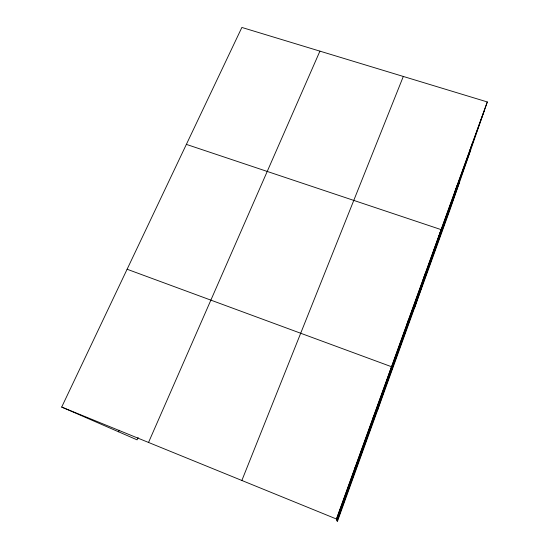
<?xml version="1.0" encoding="UTF-8"?>
<svg xmlns="http://www.w3.org/2000/svg" width="549" height="549" viewBox="0 0 549 549"><rect width="100%" height="100%" fill="white"/><g stroke="black" fill="none" stroke-linecap="round" stroke-linejoin="round"><path stroke-width="0.82" d="M355.073 467.913L355.457 466.41M372.984 418.386L373.807 415.682M377.376 410.762L391.512 366.732L127.107 269.243M407.015 324.308L408.614 319.456M423.183 279.599L425.139 273.786M414.447 308.106L441.115 229.626L186.372 144.387M454.435 193.214L457.029 185.637M469.525 151.483L472.414 143.097M487.306 101.949L449.899 209.938L337.367 521.55L336.427 519.004L487.306 101.949L241.869 27.45L61.694 407.07L137.078 439.852L138.122 437.505M336.51 519.224L484.143 111.083M336.853 520.157L470.706 149.863M337.141 520.932L459.252 182.934M241.862 480.471L403.309 76.455M148.532 442.453L319.916 51.139M118.57 431.802L119.27 430.238M61.694 407.07L336.427 519.004"/></g></svg>
